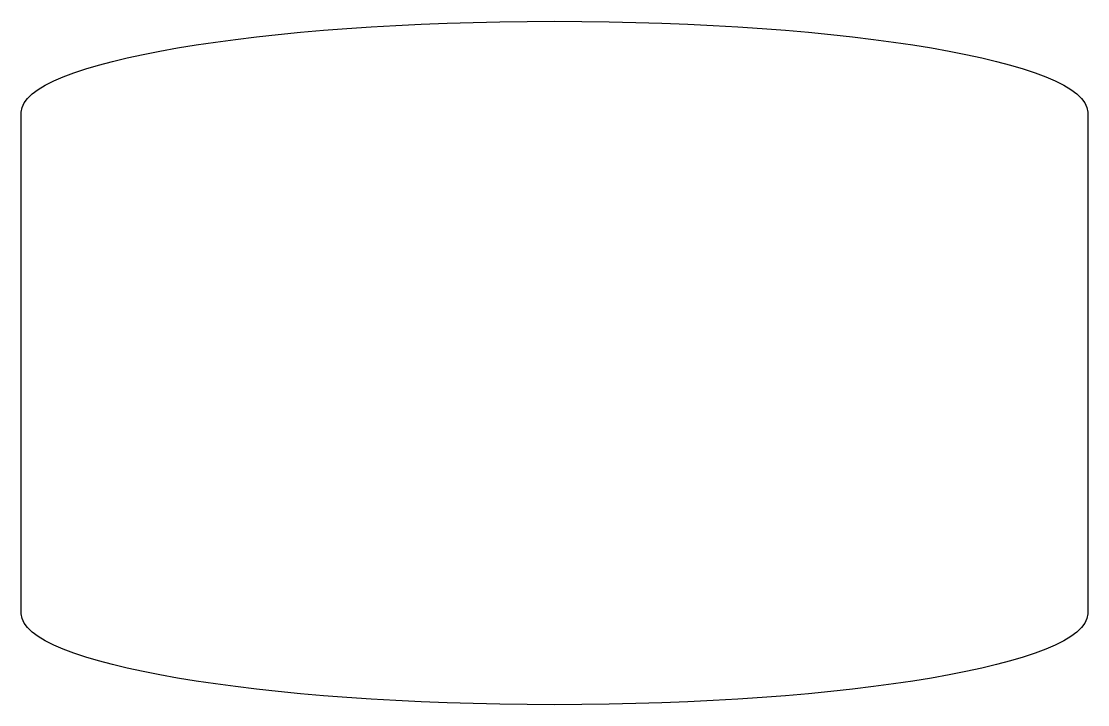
# Model space of a CAD drawing. Header units: centimetres. Extents: x -5.7 to 5.7, y -3.6 to 3.7.
import ezdxf

# ---------------------------------------------------------------- set-up
doc = ezdxf.new("R2010")
doc.units = ezdxf.units.CM
doc.header["$MEASUREMENT"] = 0
doc.layers.add('Camada 1', color=7, linetype='Continuous')

msp = doc.modelspace()

# ---------------------------------------------------------------- linework, layer by layer
at = {"layer": 'Camada 1'}
msp.add_open_spline([(5.69268, 2.67891), (5.69268, 3.21519), (3.14403, 3.65001), (-0.00001, 3.65001), (-0.00001, 3.65001), (-3.14405, 3.65001), (-5.69268, 3.21519), (-5.69268, 2.67891), (-5.69268, 2.67891), (-5.69268, 2.67891), (-5.69268, -2.6789), (-5.69268, -2.6789), (-5.69268, -2.6789), (-5.69268, -3.21521), (-3.14405, -3.65), (-0.00001, -3.65), (-0.00001, -3.65), (3.14403, -3.65), (5.69266, -3.21518), (5.69266, -2.6789), (5.69266, -2.6789), (5.69266, -2.6789), (5.69266, 2.67891), (5.69266, 2.67891), (5.69266, 2.67891), (5.69266, 2.67891), (5.69268, 2.67891), (5.69268, 2.67891)], degree=3, knots=[0, 0, 0, 0, 0.125, 0.125, 0.125, 0.125, 0.25, 0.25, 0.25, 0.25, 0.375, 0.375, 0.375, 0.375, 0.5, 0.5, 0.5, 0.5, 0.625, 0.625, 0.625, 0.625, 0.75, 0.75, 0.75, 0.75, 1, 1, 1, 1], dxfattribs=at)

doc.saveas('drawing.dxf')
